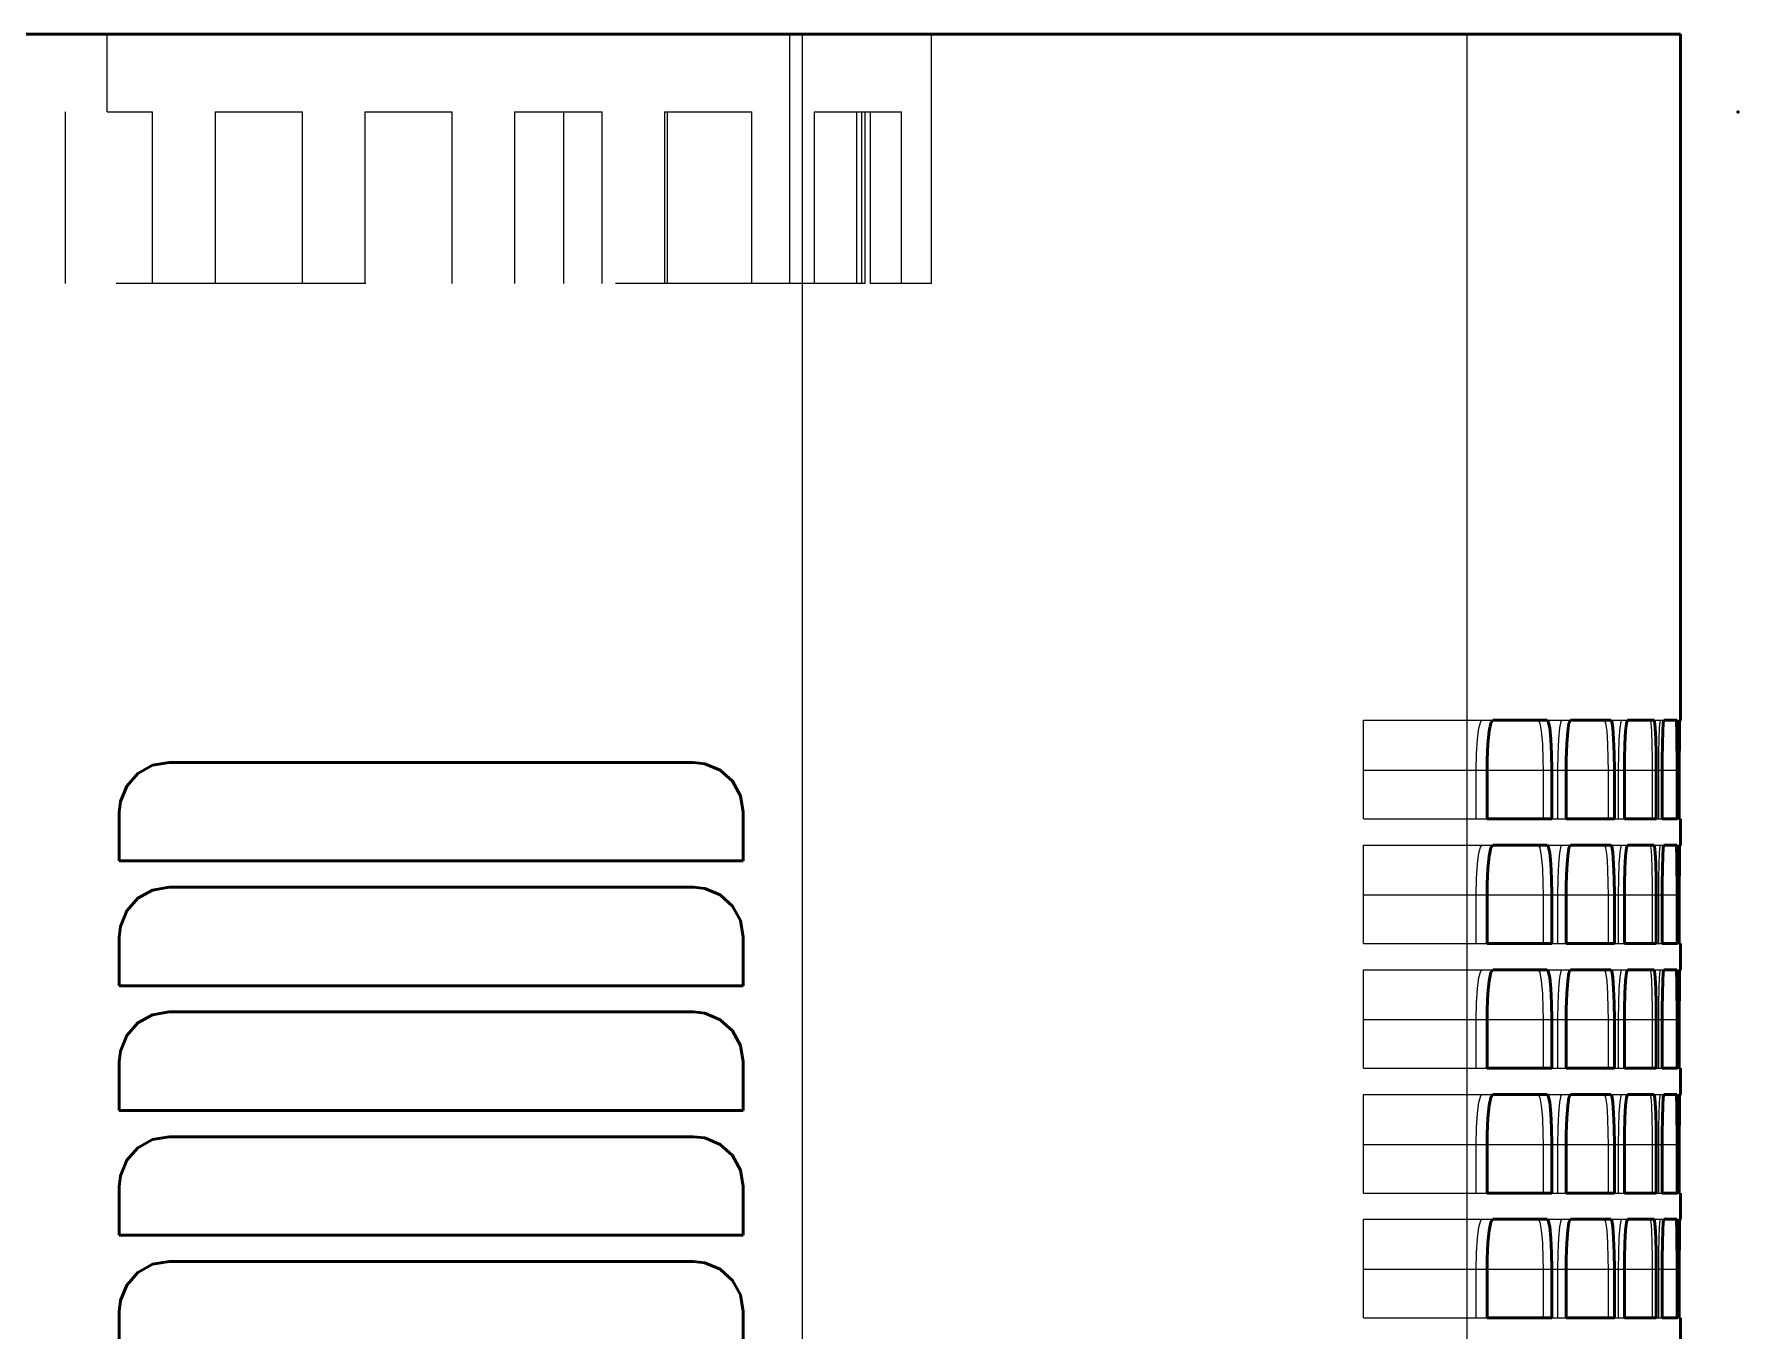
# Model space of a CAD drawing. Header units: inches. Extents: x -0.3 to 35.5, y 0 to 41.5.
# Drawn here: x 28.67 to 35.5, y 36.3 to 41.5 of the extents above; entities that cross this region are included whole.
import ezdxf

# ---------------------------------------------------------------- set-up
doc = ezdxf.new("R2010")
doc.units = ezdxf.units.IN
doc.header["$MEASUREMENT"] = 0
doc.linetypes.add('Dashed', pattern=[2, 1, -1])
for name, color, linetype, lineweight in [('2d ConnectionPoints', 7, 'Continuous', 50), ('AM_0', 7, 'Continuous', 50), ('AM_4', 3, 'Continuous', 25), ('AM_9', 6, 'Dashed', 25)]:
    doc.layers.add(name, color=color, linetype=linetype, lineweight=lineweight)

msp = doc.modelspace()

# ---------------------------------------------------------------- linework, layer by layer
at = {"layer": '2d ConnectionPoints'}
msp.add_point((35.5, 41.188), dxfattribs=at)
at = {"layer": 'AM_0'}
for p, q in [((-0.27, 41.5), (35.27, 41.5)), ((35.27, 41.5), (35.27, 38.75)), ((34.7361, 38.75), (34.5177, 38.75)), ((34.9915, 38.75), (34.829, 38.75)), ((35.1644, 38.75), (35.0573, 38.75)), ((35.255, 38.75), (35.2032, 38.75)), ((35.27, 38.75), (35.2669, 38.75)), ((31.316, 38.581), (29.216, 38.581)), ((34.495, 38.55), (34.495, 38.355)), ((34.7549, 38.355), (34.7549, 38.55)), ((34.8116, 38.55), (34.8116, 38.355)), ((35.0051, 38.355), (35.0051, 38.55)), ((35.0452, 38.55), (35.0452, 38.355)), ((35.1727, 38.355), (35.1727, 38.55)), ((35.1963, 38.55), (35.1963, 38.355)), ((35.258, 38.355), (35.258, 38.55)), ((35.2652, 38.55), (35.2652, 38.355)), ((29.016, 38.381), (29.016, 38.186)), ((31.516, 38.186), (31.516, 38.381)), ((34.495, 38.355), (34.7549, 38.355)), ((34.8116, 38.355), (35.0051, 38.355)), ((35.0452, 38.355), (35.1727, 38.355)), ((35.1963, 38.355), (35.258, 38.355)), ((35.2652, 38.355), (35.27, 38.355)), ((35.27, 38.355), (35.27, 38.25)), ((34.7361, 38.25), (34.5177, 38.25)), ((34.9915, 38.25), (34.829, 38.25)), ((35.1644, 38.25), (35.0573, 38.25)), ((35.255, 38.25), (35.2032, 38.25)), ((35.27, 38.25), (35.2669, 38.25)), ((29.016, 38.186), (31.516, 38.186)), ((31.316, 38.081), (29.216, 38.081)), ((34.495, 38.05), (34.495, 37.855)), ((34.7549, 37.855), (34.7549, 38.05)), ((34.8116, 38.05), (34.8116, 37.855)), ((35.0051, 37.855), (35.0051, 38.05)), ((35.0452, 38.05), (35.0452, 37.855)), ((35.1727, 37.855), (35.1727, 38.05)), ((35.1963, 38.05), (35.1963, 37.855)), ((35.258, 37.855), (35.258, 38.05)), ((35.2652, 38.05), (35.2652, 37.855)), ((29.016, 37.881), (29.016, 37.686)), ((31.516, 37.686), (31.516, 37.881)), ((34.495, 37.855), (34.7549, 37.855)), ((34.8116, 37.855), (35.0051, 37.855)), ((35.0452, 37.855), (35.1727, 37.855)), ((35.1963, 37.855), (35.258, 37.855)), ((35.2652, 37.855), (35.27, 37.855)), ((35.27, 37.855), (35.27, 37.75)), ((34.7361, 37.75), (34.5177, 37.75)), ((34.9915, 37.75), (34.829, 37.75)), ((35.1644, 37.75), (35.0573, 37.75)), ((35.255, 37.75), (35.2032, 37.75)), ((35.27, 37.75), (35.2669, 37.75)), ((29.016, 37.686), (31.516, 37.686)), ((31.316, 37.581), (29.216, 37.581)), ((34.495, 37.55), (34.495, 37.355)), ((34.7549, 37.355), (34.7549, 37.55)), ((34.8116, 37.55), (34.8116, 37.355)), ((35.0051, 37.355), (35.0051, 37.55)), ((35.0452, 37.55), (35.0452, 37.355)), ((35.1727, 37.355), (35.1727, 37.55)), ((35.1963, 37.55), (35.1963, 37.355)), ((35.258, 37.355), (35.258, 37.55)), ((35.2652, 37.55), (35.2652, 37.355)), ((29.016, 37.381), (29.016, 37.186)), ((31.516, 37.186), (31.516, 37.381)), ((34.495, 37.355), (34.7549, 37.355)), ((34.8116, 37.355), (35.0051, 37.355)), ((35.0452, 37.355), (35.1727, 37.355)), ((35.1963, 37.355), (35.258, 37.355)), ((35.2652, 37.355), (35.27, 37.355)), ((35.27, 37.355), (35.27, 37.25)), ((34.7361, 37.25), (34.5177, 37.25)), ((34.9915, 37.25), (34.829, 37.25)), ((35.1644, 37.25), (35.0573, 37.25)), ((35.255, 37.25), (35.2032, 37.25)), ((35.27, 37.25), (35.2669, 37.25)), ((29.016, 37.186), (31.516, 37.186)), ((31.316, 37.081), (29.216, 37.081)), ((34.495, 37.05), (34.495, 36.855)), ((34.7549, 36.855), (34.7549, 37.05)), ((34.8116, 37.05), (34.8116, 36.855)), ((35.0051, 36.855), (35.0051, 37.05)), ((35.0452, 37.05), (35.0452, 36.855)), ((35.1727, 36.855), (35.1727, 37.05)), ((35.1963, 37.05), (35.1963, 36.855)), ((35.258, 36.855), (35.258, 37.05)), ((35.2652, 37.05), (35.2652, 36.855)), ((29.016, 36.881), (29.016, 36.686)), ((31.516, 36.686), (31.516, 36.881)), ((34.495, 36.855), (34.7549, 36.855)), ((34.8116, 36.855), (35.0051, 36.855)), ((35.0452, 36.855), (35.1727, 36.855)), ((35.1963, 36.855), (35.258, 36.855)), ((35.2652, 36.855), (35.27, 36.855)), ((35.27, 36.855), (35.27, 36.75)), ((34.7361, 36.75), (34.5177, 36.75)), ((34.9915, 36.75), (34.829, 36.75)), ((35.1644, 36.75), (35.0573, 36.75)), ((35.255, 36.75), (35.2032, 36.75)), ((35.27, 36.75), (35.2669, 36.75)), ((29.016, 36.686), (31.516, 36.686)), ((31.316, 36.581), (29.216, 36.581)), ((34.495, 36.55), (34.495, 36.355)), ((34.7549, 36.355), (34.7549, 36.55)), ((34.8116, 36.55), (34.8116, 36.355)), ((35.0051, 36.355), (35.0051, 36.55)), ((35.0452, 36.55), (35.0452, 36.355)), ((35.1727, 36.355), (35.1727, 36.55)), ((35.1963, 36.55), (35.1963, 36.355)), ((35.258, 36.355), (35.258, 36.55)), ((35.2652, 36.55), (35.2652, 36.355)), ((29.016, 36.381), (29.016, 36.186)), ((31.516, 36.186), (31.516, 36.381)), ((34.495, 36.355), (34.7549, 36.355)), ((34.8116, 36.355), (35.0051, 36.355)), ((35.0452, 36.355), (35.1727, 36.355)), ((35.1963, 36.355), (35.258, 36.355)), ((35.2652, 36.355), (35.27, 36.355)), ((35.27, 36.355), (35.27, 36.25))]:
    msp.add_line(p, q, dxfattribs=at)
for points in [[(34.5177, 38.75), (34.5102, 38.7386), (34.5035, 38.7057), (34.4984, 38.655), (34.4955, 38.5927), (34.495, 38.55)], [(34.7549, 38.55), (34.7538, 38.616), (34.7508, 38.6745), (34.7461, 38.7192), (34.7403, 38.7449), (34.7361, 38.75)], [(34.829, 38.75), (34.8232, 38.7387), (34.8181, 38.7059), (34.8142, 38.6554), (34.812, 38.5932), (34.8116, 38.55)], [(35.0051, 38.55), (35.0043, 38.6161), (35.0021, 38.6747), (34.9988, 38.7194), (34.9946, 38.745), (34.9915, 38.75)], [(35.0573, 38.75), (35.0533, 38.7387), (35.0498, 38.706), (35.047, 38.6557), (35.0455, 38.5936), (35.0452, 38.55)], [(35.1727, 38.55), (35.1722, 38.6162), (35.1709, 38.6749), (35.1688, 38.7195), (35.1662, 38.7451), (35.1644, 38.75)], [(35.2032, 38.75), (35.2009, 38.7387), (35.1989, 38.7061), (35.1974, 38.6559), (35.1965, 38.5938), (35.1963, 38.55)], [(35.258, 38.55), (35.2579, 38.6162), (35.2574, 38.6749), (35.2567, 38.7196), (35.2557, 38.7451), (35.255, 38.75)], [(35.2669, 38.75), (35.2664, 38.7387), (35.2659, 38.7062), (35.2655, 38.656), (35.2653, 38.5939), (35.2652, 38.55)], [(29.216, 38.581), (29.1496, 38.5696), (29.0906, 38.5368), (29.046, 38.4863), (29.0207, 38.424), (29.016, 38.381)], [(31.516, 38.381), (31.5048, 38.4469), (31.4727, 38.5053), (31.4231, 38.5499), (31.3612, 38.5758), (31.316, 38.581)], [(34.5177, 38.25), (34.5102, 38.2386), (34.5035, 38.2057), (34.4984, 38.155), (34.4955, 38.0927), (34.495, 38.05)], [(34.7549, 38.05), (34.7538, 38.116), (34.7508, 38.1745), (34.7461, 38.2192), (34.7403, 38.2449), (34.7361, 38.25)], [(34.829, 38.25), (34.8232, 38.2387), (34.8181, 38.2059), (34.8142, 38.1554), (34.812, 38.0932), (34.8116, 38.05)], [(35.0051, 38.05), (35.0043, 38.1161), (35.0021, 38.1747), (34.9988, 38.2194), (34.9946, 38.245), (34.9915, 38.25)], [(35.0573, 38.25), (35.0533, 38.2387), (35.0498, 38.206), (35.047, 38.1557), (35.0455, 38.0936), (35.0452, 38.05)], [(35.1727, 38.05), (35.1722, 38.1162), (35.1709, 38.1749), (35.1688, 38.2195), (35.1662, 38.2451), (35.1644, 38.25)], [(35.2032, 38.25), (35.2009, 38.2387), (35.1989, 38.2061), (35.1974, 38.1559), (35.1965, 38.0938), (35.1963, 38.05)], [(35.258, 38.05), (35.2579, 38.1162), (35.2574, 38.1749), (35.2567, 38.2196), (35.2557, 38.2451), (35.255, 38.25)], [(35.2669, 38.25), (35.2664, 38.2387), (35.2659, 38.2062), (35.2655, 38.156), (35.2653, 38.0939), (35.2652, 38.05)], [(29.216, 38.081), (29.1496, 38.0696), (29.0906, 38.0368), (29.046, 37.9863), (29.0207, 37.924), (29.016, 37.881)], [(31.516, 37.881), (31.5048, 37.9469), (31.4727, 38.0053), (31.4231, 38.0499), (31.3612, 38.0758), (31.316, 38.081)], [(34.5177, 37.75), (34.5102, 37.7386), (34.5035, 37.7057), (34.4984, 37.655), (34.4955, 37.5927), (34.495, 37.55)], [(34.7549, 37.55), (34.7538, 37.616), (34.7508, 37.6745), (34.7461, 37.7192), (34.7403, 37.7449), (34.7361, 37.75)], [(34.829, 37.75), (34.8232, 37.7387), (34.8181, 37.7059), (34.8142, 37.6554), (34.812, 37.5932), (34.8116, 37.55)], [(35.0051, 37.55), (35.0043, 37.6161), (35.0021, 37.6747), (34.9988, 37.7194), (34.9946, 37.745), (34.9915, 37.75)], [(35.0573, 37.75), (35.0533, 37.7387), (35.0498, 37.706), (35.047, 37.6557), (35.0455, 37.5936), (35.0452, 37.55)], [(35.1727, 37.55), (35.1722, 37.6162), (35.1709, 37.6749), (35.1688, 37.7195), (35.1662, 37.7451), (35.1644, 37.75)], [(35.2032, 37.75), (35.2009, 37.7387), (35.1989, 37.7061), (35.1974, 37.6559), (35.1965, 37.5938), (35.1963, 37.55)], [(35.258, 37.55), (35.2579, 37.6162), (35.2574, 37.6749), (35.2567, 37.7196), (35.2557, 37.7451), (35.255, 37.75)], [(35.2669, 37.75), (35.2664, 37.7387), (35.2659, 37.7062), (35.2655, 37.656), (35.2653, 37.5939), (35.2652, 37.55)], [(29.216, 37.581), (29.1496, 37.5696), (29.0906, 37.5368), (29.046, 37.4863), (29.0207, 37.424), (29.016, 37.381)], [(31.516, 37.381), (31.5048, 37.4469), (31.4727, 37.5053), (31.4231, 37.5499), (31.3612, 37.5758), (31.316, 37.581)], [(34.5177, 37.25), (34.5102, 37.2386), (34.5035, 37.2057), (34.4984, 37.155), (34.4955, 37.0927), (34.495, 37.05)], [(34.7549, 37.05), (34.7538, 37.116), (34.7508, 37.1745), (34.7461, 37.2192), (34.7403, 37.2449), (34.7361, 37.25)], [(34.829, 37.25), (34.8232, 37.2387), (34.8181, 37.2059), (34.8142, 37.1554), (34.812, 37.0932), (34.8116, 37.05)], [(35.0051, 37.05), (35.0043, 37.1161), (35.0021, 37.1747), (34.9988, 37.2194), (34.9946, 37.245), (34.9915, 37.25)], [(35.0573, 37.25), (35.0533, 37.2387), (35.0498, 37.206), (35.047, 37.1557), (35.0455, 37.0936), (35.0452, 37.05)], [(35.1727, 37.05), (35.1722, 37.1162), (35.1709, 37.1749), (35.1688, 37.2195), (35.1662, 37.2451), (35.1644, 37.25)], [(35.2032, 37.25), (35.2009, 37.2387), (35.1989, 37.2061), (35.1974, 37.1559), (35.1965, 37.0938), (35.1963, 37.05)], [(35.258, 37.05), (35.2579, 37.1162), (35.2574, 37.1749), (35.2567, 37.2196), (35.2557, 37.2451), (35.255, 37.25)], [(35.2669, 37.25), (35.2664, 37.2387), (35.2659, 37.2062), (35.2655, 37.156), (35.2653, 37.0939), (35.2652, 37.05)], [(29.216, 37.081), (29.1496, 37.0696), (29.0906, 37.0368), (29.046, 36.9863), (29.0207, 36.924), (29.016, 36.881)], [(31.516, 36.881), (31.5048, 36.9469), (31.4727, 37.0053), (31.4231, 37.0499), (31.3612, 37.0758), (31.316, 37.081)], [(34.5177, 36.75), (34.5102, 36.7386), (34.5035, 36.7057), (34.4984, 36.655), (34.4955, 36.5927), (34.495, 36.55)], [(34.7549, 36.55), (34.7538, 36.616), (34.7508, 36.6745), (34.7461, 36.7192), (34.7403, 36.7449), (34.7361, 36.75)], [(34.829, 36.75), (34.8232, 36.7387), (34.8181, 36.7059), (34.8142, 36.6554), (34.812, 36.5932), (34.8116, 36.55)], [(35.0051, 36.55), (35.0043, 36.6161), (35.0021, 36.6747), (34.9988, 36.7194), (34.9946, 36.745), (34.9915, 36.75)], [(35.0573, 36.75), (35.0533, 36.7387), (35.0498, 36.706), (35.047, 36.6557), (35.0455, 36.5936), (35.0452, 36.55)], [(35.1727, 36.55), (35.1722, 36.6162), (35.1709, 36.6749), (35.1688, 36.7195), (35.1662, 36.7451), (35.1644, 36.75)], [(35.2032, 36.75), (35.2009, 36.7387), (35.1989, 36.7061), (35.1974, 36.6559), (35.1965, 36.5938), (35.1963, 36.55)], [(35.258, 36.55), (35.2579, 36.6162), (35.2574, 36.6749), (35.2567, 36.7196), (35.2557, 36.7451), (35.255, 36.75)], [(35.2669, 36.75), (35.2664, 36.7387), (35.2659, 36.7062), (35.2655, 36.656), (35.2653, 36.5939), (35.2652, 36.55)], [(29.216, 36.581), (29.1496, 36.5696), (29.0906, 36.5368), (29.046, 36.4863), (29.0207, 36.424), (29.016, 36.381)], [(31.516, 36.381), (31.5048, 36.4469), (31.4727, 36.5053), (31.4231, 36.5499), (31.3612, 36.5758), (31.316, 36.581)]]:
    msp.add_lwpolyline(points, dxfattribs=at)
at = {"layer": 'AM_4'}
for p, q in [((31.7511, 41.5), (31.7511, 1.625)), ((34.4142, 41.5), (34.4142, 1.625)), ((34.495, 38.55), (34.7549, 38.55)), ((34.8116, 38.55), (35.0051, 38.55)), ((35.0452, 38.55), (35.1727, 38.55)), ((35.1963, 38.55), (35.258, 38.55)), ((34.495, 38.05), (34.7549, 38.05)), ((34.8116, 38.05), (35.0051, 38.05)), ((35.0452, 38.05), (35.1727, 38.05)), ((35.1963, 38.05), (35.258, 38.05)), ((34.495, 37.55), (34.7549, 37.55)), ((34.8116, 37.55), (35.0051, 37.55)), ((35.0452, 37.55), (35.1727, 37.55)), ((35.1963, 37.55), (35.258, 37.55)), ((34.495, 37.05), (34.7549, 37.05)), ((34.8116, 37.05), (35.0051, 37.05)), ((35.0452, 37.05), (35.1727, 37.05)), ((35.1963, 37.05), (35.258, 37.05)), ((34.495, 36.55), (34.7549, 36.55)), ((34.8116, 36.55), (35.0051, 36.55)), ((35.0452, 36.55), (35.1727, 36.55)), ((35.1963, 36.55), (35.258, 36.55))]:
    msp.add_line(p, q, dxfattribs=at)
at = {"layer": 'AM_9'}
for p, q in [((28.9683, 41.188), (28.9683, 41.5)), ((31.7021, 40.5), (31.7021, 41.5)), ((32.27, 40.5), (32.27, 41.5)), ((28.8, 41.188), (28.8, 40.5)), ((28.9683, 41.188), (29.15, 41.188)), ((29.15, 40.5), (29.15, 41.188)), ((29.4, 41.188), (29.4, 40.5)), ((29.4, 41.188), (29.75, 41.188)), ((29.75, 40.5), (29.75, 41.188)), ((30, 41.188), (30, 40.5)), ((30, 41.188), (30.35, 41.188)), ((30.35, 40.5), (30.35, 41.188)), ((30.6, 41.188), (30.95, 41.188)), ((30.6, 41.188), (30.6, 40.5)), ((30.7971, 40.5), (30.7971, 41.188)), ((30.95, 40.5), (30.95, 41.188)), ((31.2, 41.188), (31.55, 41.188)), ((31.2, 41.188), (31.2, 40.5)), ((31.2106, 41.188), (31.2106, 40.5)), ((31.55, 40.5), (31.55, 41.188)), ((31.8, 41.188), (32.15, 41.188)), ((31.8, 41.188), (31.8, 40.5)), ((31.9693, 41.188), (31.9693, 40.5)), ((31.9905, 40.5), (31.9905, 41.188)), ((32.0043, 40.5), (32.0043, 41.188)), ((32.0242, 41.188), (32.0242, 40.5)), ((32.15, 40.5), (32.15, 41.188)), ((32.0043, 40.5), (28.8, 40.5)), ((32.27, 40.5), (32.0242, 40.5)), ((34, 38.355), (34, 38.75)), ((34, 38.75), (34.5177, 38.75)), ((34.7361, 38.75), (34.829, 38.75)), ((34.9915, 38.75), (35.0573, 38.75)), ((35.1644, 38.75), (35.2032, 38.75)), ((35.255, 38.75), (35.2669, 38.75)), ((34, 38.55), (34.495, 38.55)), ((34.4517, 38.355), (34.4517, 38.55)), ((34.7196, 38.55), (34.7196, 38.355)), ((34.7549, 38.55), (34.8116, 38.55)), ((34.7782, 38.355), (34.7782, 38.55)), ((34.9796, 38.55), (34.9796, 38.355)), ((35.0051, 38.55), (35.0452, 38.55)), ((35.0217, 38.355), (35.0217, 38.55)), ((35.157, 38.55), (35.157, 38.355)), ((35.1727, 38.55), (35.1963, 38.55)), ((35.1826, 38.355), (35.1826, 38.55)), ((35.2522, 38.55), (35.2522, 38.355)), ((35.258, 38.55), (35.2652, 38.55)), ((35.2613, 38.355), (35.2613, 38.55)), ((34, 38.355), (34.495, 38.355)), ((34.7549, 38.355), (34.8116, 38.355)), ((35.0051, 38.355), (35.0452, 38.355)), ((35.1727, 38.355), (35.1963, 38.355)), ((35.258, 38.355), (35.2652, 38.355)), ((34, 37.855), (34, 38.25)), ((34, 38.25), (34.5177, 38.25)), ((34.7361, 38.25), (34.829, 38.25)), ((34.9915, 38.25), (35.0573, 38.25)), ((35.1644, 38.25), (35.2032, 38.25)), ((35.255, 38.25), (35.2669, 38.25)), ((34, 38.05), (34.495, 38.05)), ((34.4517, 37.855), (34.4517, 38.05)), ((34.7196, 38.05), (34.7196, 37.855)), ((34.7549, 38.05), (34.8116, 38.05)), ((34.7782, 37.855), (34.7782, 38.05)), ((34.9796, 38.05), (34.9796, 37.855)), ((35.0051, 38.05), (35.0452, 38.05)), ((35.0217, 37.855), (35.0217, 38.05)), ((35.157, 38.05), (35.157, 37.855)), ((35.1727, 38.05), (35.1963, 38.05)), ((35.1826, 37.855), (35.1826, 38.05)), ((35.2522, 38.05), (35.2522, 37.855)), ((35.258, 38.05), (35.2652, 38.05)), ((35.2613, 37.855), (35.2613, 38.05)), ((34, 37.855), (34.495, 37.855)), ((34.7549, 37.855), (34.8116, 37.855)), ((35.0051, 37.855), (35.0452, 37.855)), ((35.1727, 37.855), (35.1963, 37.855)), ((35.258, 37.855), (35.2652, 37.855)), ((34, 37.355), (34, 37.75)), ((34, 37.75), (34.5177, 37.75)), ((34.7361, 37.75), (34.829, 37.75)), ((34.9915, 37.75), (35.0573, 37.75)), ((35.1644, 37.75), (35.2032, 37.75)), ((35.255, 37.75), (35.2669, 37.75)), ((34, 37.55), (34.495, 37.55)), ((34.4517, 37.355), (34.4517, 37.55)), ((34.7196, 37.55), (34.7196, 37.355)), ((34.7549, 37.55), (34.8116, 37.55)), ((34.7782, 37.355), (34.7782, 37.55)), ((34.9796, 37.55), (34.9796, 37.355)), ((35.0051, 37.55), (35.0452, 37.55)), ((35.0217, 37.355), (35.0217, 37.55)), ((35.157, 37.55), (35.157, 37.355)), ((35.1727, 37.55), (35.1963, 37.55)), ((35.1826, 37.355), (35.1826, 37.55)), ((35.2522, 37.55), (35.2522, 37.355)), ((35.258, 37.55), (35.2652, 37.55)), ((35.2613, 37.355), (35.2613, 37.55)), ((34, 37.355), (34.495, 37.355)), ((34.7549, 37.355), (34.8116, 37.355)), ((35.0051, 37.355), (35.0452, 37.355)), ((35.1727, 37.355), (35.1963, 37.355)), ((35.258, 37.355), (35.2652, 37.355)), ((34, 36.855), (34, 37.25)), ((34, 37.25), (34.5177, 37.25)), ((34.7361, 37.25), (34.829, 37.25)), ((34.9915, 37.25), (35.0573, 37.25)), ((35.1644, 37.25), (35.2032, 37.25)), ((35.255, 37.25), (35.2669, 37.25)), ((34, 37.05), (34.495, 37.05)), ((34.4517, 36.855), (34.4517, 37.05)), ((34.7196, 37.05), (34.7196, 36.855)), ((34.7549, 37.05), (34.8116, 37.05)), ((34.7782, 36.855), (34.7782, 37.05)), ((34.9796, 37.05), (34.9796, 36.855)), ((35.0051, 37.05), (35.0452, 37.05)), ((35.0217, 36.855), (35.0217, 37.05)), ((35.157, 37.05), (35.157, 36.855)), ((35.1727, 37.05), (35.1963, 37.05)), ((35.1826, 36.855), (35.1826, 37.05)), ((35.2522, 37.05), (35.2522, 36.855)), ((35.258, 37.05), (35.2652, 37.05)), ((35.2613, 36.855), (35.2613, 37.05)), ((34, 36.855), (34.495, 36.855)), ((34.7549, 36.855), (34.8116, 36.855)), ((35.0051, 36.855), (35.0452, 36.855)), ((35.1727, 36.855), (35.1963, 36.855)), ((35.258, 36.855), (35.2652, 36.855)), ((34, 36.355), (34, 36.75)), ((34, 36.75), (34.5177, 36.75)), ((34.7361, 36.75), (34.829, 36.75)), ((34.9915, 36.75), (35.0573, 36.75)), ((35.1644, 36.75), (35.2032, 36.75)), ((35.255, 36.75), (35.2669, 36.75)), ((34, 36.55), (34.495, 36.55)), ((34.4517, 36.355), (34.4517, 36.55)), ((34.7196, 36.55), (34.7196, 36.355)), ((34.7549, 36.55), (34.8116, 36.55)), ((34.7782, 36.355), (34.7782, 36.55)), ((34.9796, 36.55), (34.9796, 36.355)), ((35.0051, 36.55), (35.0452, 36.55)), ((35.0217, 36.355), (35.0217, 36.55)), ((35.157, 36.55), (35.157, 36.355)), ((35.1727, 36.55), (35.1963, 36.55)), ((35.1826, 36.355), (35.1826, 36.55)), ((35.2522, 36.55), (35.2522, 36.355)), ((35.258, 36.55), (35.2652, 36.55)), ((35.2613, 36.355), (35.2613, 36.55)), ((34, 36.355), (34.495, 36.355)), ((34.7549, 36.355), (34.8116, 36.355)), ((35.0051, 36.355), (35.0452, 36.355)), ((35.1727, 36.355), (35.1963, 36.355)), ((35.258, 36.355), (35.2652, 36.355))]:
    msp.add_line(p, q, dxfattribs=at)
for points in [[(34.4517, 38.55), (34.453, 38.6159), (34.4568, 38.6743), (34.4626, 38.7189), (34.4699, 38.7448), (34.4751, 38.75)], [(34.7001, 38.75), (34.7066, 38.7386), (34.7124, 38.7058), (34.7167, 38.6553), (34.7191, 38.593), (34.7196, 38.55)], [(34.7782, 38.55), (34.7793, 38.616), (34.7822, 38.6746), (34.7867, 38.7192), (34.7923, 38.7449), (34.7963, 38.75)], [(34.9655, 38.75), (34.9702, 38.7387), (34.9744, 38.706), (34.9775, 38.6556), (34.9793, 38.5934), (34.9796, 38.55)], [(35.0217, 38.55), (35.0224, 38.6161), (35.0245, 38.6747), (35.0277, 38.7194), (35.0317, 38.745), (35.0345, 38.75)], [(35.1481, 38.75), (35.1511, 38.7387), (35.1537, 38.7061), (35.1557, 38.6559), (35.1568, 38.5937), (35.157, 38.55)], [(35.1826, 38.55), (35.1831, 38.6162), (35.1843, 38.6749), (35.1862, 38.7195), (35.1885, 38.7451), (35.1901, 38.75)], [(35.2485, 38.75), (35.2498, 38.7387), (35.2508, 38.7062), (35.2516, 38.656), (35.2521, 38.5939), (35.2522, 38.55)], [(35.2613, 38.55), (35.2615, 38.6162), (35.2619, 38.6749), (35.2624, 38.7196), (35.2631, 38.7451), (35.2636, 38.75)], [(34.4517, 38.05), (34.453, 38.1159), (34.4568, 38.1743), (34.4626, 38.2189), (34.4699, 38.2448), (34.4751, 38.25)], [(34.7001, 38.25), (34.7066, 38.2386), (34.7124, 38.2058), (34.7167, 38.1553), (34.7191, 38.093), (34.7196, 38.05)], [(34.7782, 38.05), (34.7793, 38.116), (34.7822, 38.1746), (34.7867, 38.2192), (34.7923, 38.2449), (34.7963, 38.25)], [(34.9655, 38.25), (34.9702, 38.2387), (34.9744, 38.206), (34.9775, 38.1556), (34.9793, 38.0934), (34.9796, 38.05)], [(35.0217, 38.05), (35.0224, 38.1161), (35.0245, 38.1747), (35.0277, 38.2194), (35.0317, 38.245), (35.0345, 38.25)], [(35.1481, 38.25), (35.1511, 38.2387), (35.1537, 38.2061), (35.1557, 38.1559), (35.1568, 38.0937), (35.157, 38.05)], [(35.1826, 38.05), (35.1831, 38.1162), (35.1843, 38.1749), (35.1862, 38.2195), (35.1885, 38.2451), (35.1901, 38.25)], [(35.2485, 38.25), (35.2498, 38.2387), (35.2508, 38.2062), (35.2516, 38.156), (35.2521, 38.0939), (35.2522, 38.05)], [(35.2613, 38.05), (35.2615, 38.1162), (35.2619, 38.1749), (35.2624, 38.2196), (35.2631, 38.2451), (35.2636, 38.25)], [(34.4517, 37.55), (34.453, 37.6159), (34.4568, 37.6743), (34.4626, 37.7189), (34.4699, 37.7448), (34.4751, 37.75)], [(34.7001, 37.75), (34.7066, 37.7386), (34.7124, 37.7058), (34.7167, 37.6553), (34.7191, 37.593), (34.7196, 37.55)], [(34.7782, 37.55), (34.7793, 37.616), (34.7822, 37.6746), (34.7867, 37.7192), (34.7923, 37.7449), (34.7963, 37.75)], [(34.9655, 37.75), (34.9702, 37.7387), (34.9744, 37.706), (34.9775, 37.6556), (34.9793, 37.5934), (34.9796, 37.55)], [(35.0217, 37.55), (35.0224, 37.6161), (35.0245, 37.6747), (35.0277, 37.7194), (35.0317, 37.745), (35.0345, 37.75)], [(35.1481, 37.75), (35.1511, 37.7387), (35.1537, 37.7061), (35.1557, 37.6559), (35.1568, 37.5937), (35.157, 37.55)], [(35.1826, 37.55), (35.1831, 37.6162), (35.1843, 37.6749), (35.1862, 37.7195), (35.1885, 37.7451), (35.1901, 37.75)], [(35.2485, 37.75), (35.2498, 37.7387), (35.2508, 37.7062), (35.2516, 37.656), (35.2521, 37.5939), (35.2522, 37.55)], [(35.2613, 37.55), (35.2615, 37.6162), (35.2619, 37.6749), (35.2624, 37.7196), (35.2631, 37.7451), (35.2636, 37.75)], [(34.4517, 37.05), (34.453, 37.1159), (34.4568, 37.1743), (34.4626, 37.2189), (34.4699, 37.2448), (34.4751, 37.25)], [(34.7001, 37.25), (34.7066, 37.2386), (34.7124, 37.2058), (34.7167, 37.1553), (34.7191, 37.093), (34.7196, 37.05)], [(34.7782, 37.05), (34.7793, 37.116), (34.7822, 37.1746), (34.7867, 37.2192), (34.7923, 37.2449), (34.7963, 37.25)], [(34.9655, 37.25), (34.9702, 37.2387), (34.9744, 37.206), (34.9775, 37.1556), (34.9793, 37.0934), (34.9796, 37.05)], [(35.0217, 37.05), (35.0224, 37.1161), (35.0245, 37.1747), (35.0277, 37.2194), (35.0317, 37.245), (35.0345, 37.25)], [(35.1481, 37.25), (35.1511, 37.2387), (35.1537, 37.2061), (35.1557, 37.1559), (35.1568, 37.0937), (35.157, 37.05)], [(35.1826, 37.05), (35.1831, 37.1162), (35.1843, 37.1749), (35.1862, 37.2195), (35.1885, 37.2451), (35.1901, 37.25)], [(35.2485, 37.25), (35.2498, 37.2387), (35.2508, 37.2062), (35.2516, 37.156), (35.2521, 37.0939), (35.2522, 37.05)], [(35.2613, 37.05), (35.2615, 37.1162), (35.2619, 37.1749), (35.2624, 37.2196), (35.2631, 37.2451), (35.2636, 37.25)], [(34.4517, 36.55), (34.453, 36.6159), (34.4568, 36.6743), (34.4626, 36.7189), (34.4699, 36.7448), (34.4751, 36.75)], [(34.7001, 36.75), (34.7066, 36.7386), (34.7124, 36.7058), (34.7167, 36.6553), (34.7191, 36.593), (34.7196, 36.55)], [(34.7782, 36.55), (34.7793, 36.616), (34.7822, 36.6746), (34.7867, 36.7192), (34.7923, 36.7449), (34.7963, 36.75)], [(34.9655, 36.75), (34.9702, 36.7387), (34.9744, 36.706), (34.9775, 36.6556), (34.9793, 36.5934), (34.9796, 36.55)], [(35.0217, 36.55), (35.0224, 36.6161), (35.0245, 36.6747), (35.0277, 36.7194), (35.0317, 36.745), (35.0345, 36.75)], [(35.1481, 36.75), (35.1511, 36.7387), (35.1537, 36.7061), (35.1557, 36.6559), (35.1568, 36.5937), (35.157, 36.55)], [(35.1826, 36.55), (35.1831, 36.6162), (35.1843, 36.6749), (35.1862, 36.7195), (35.1885, 36.7451), (35.1901, 36.75)], [(35.2485, 36.75), (35.2498, 36.7387), (35.2508, 36.7062), (35.2516, 36.656), (35.2521, 36.5939), (35.2522, 36.55)], [(35.2613, 36.55), (35.2615, 36.6162), (35.2619, 36.6749), (35.2624, 36.7196), (35.2631, 36.7451), (35.2636, 36.75)]]:
    msp.add_lwpolyline(points, dxfattribs=at)

doc.saveas('drawing.dxf')
